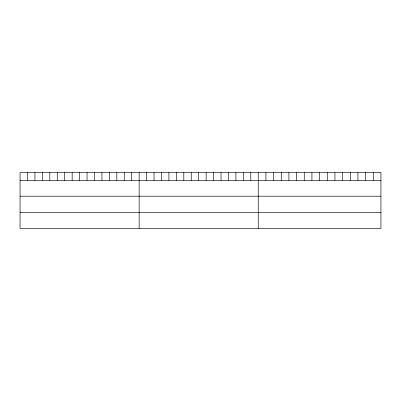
<?xml version="1.0" encoding="UTF-8"?>
<svg xmlns="http://www.w3.org/2000/svg" width="401" height="401" viewBox="0 0 401 401"><rect width="100%" height="100%" fill="white"/><g stroke="black" fill="none" stroke-linecap="round" stroke-linejoin="round"><path stroke-width="0.6" d="M20.05 180.335L380.95 180.335M20.05 196.199L380.95 196.199M20.05 212.545L380.95 212.545M373.281 172.59L373.281 180.335M365.612 172.59L365.612 180.335M357.943 172.59L357.943 180.335M350.273 172.59L350.273 180.335M342.604 172.59L342.604 180.335M334.935 172.59L334.935 180.335M327.266 172.59L327.266 180.335M319.597 172.59L319.597 180.335M311.928 172.59L311.928 180.335M304.259 172.59L304.259 180.335M296.59 172.59L296.59 180.335M288.92 172.59L288.92 180.335M281.251 172.59L281.251 180.335M273.582 172.59L273.582 180.335M265.913 172.59L265.913 180.335M258.244 172.59L258.244 228.41M250.8 172.59L250.8 180.335M243.357 172.59L243.357 180.335M235.913 172.59L235.913 180.335M228.47 172.59L228.47 180.335M221.026 172.59L221.026 180.335M213.583 172.59L213.583 180.335M206.139 172.59L206.139 180.335M198.695 172.59L198.695 180.335M191.252 172.59L191.252 180.335M183.808 172.59L183.808 180.335M176.365 172.59L176.365 180.335M168.921 172.59L168.921 180.335M161.478 172.59L161.478 180.335M154.034 172.59L154.034 180.335M146.591 172.59L146.591 180.335M139.147 172.59L139.147 228.41M131.703 172.59L131.703 180.335M124.26 172.59L124.26 180.335M116.816 172.59L116.816 180.335M109.373 172.59L109.373 180.335M101.929 172.59L101.929 180.335M94.486 172.59L94.486 180.335M87.042 172.59L87.042 180.335M79.599 172.59L79.599 180.335M72.155 172.59L72.155 180.335M64.711 172.59L64.711 180.335M57.268 172.59L57.268 180.335M49.824 172.59L49.824 180.335M42.381 172.59L42.381 180.335M34.937 172.59L34.937 180.335M27.494 172.59L27.494 180.335M380.95 172.59L20.05 172.59L20.05 228.41L380.95 228.41L380.95 172.59"/></g></svg>
